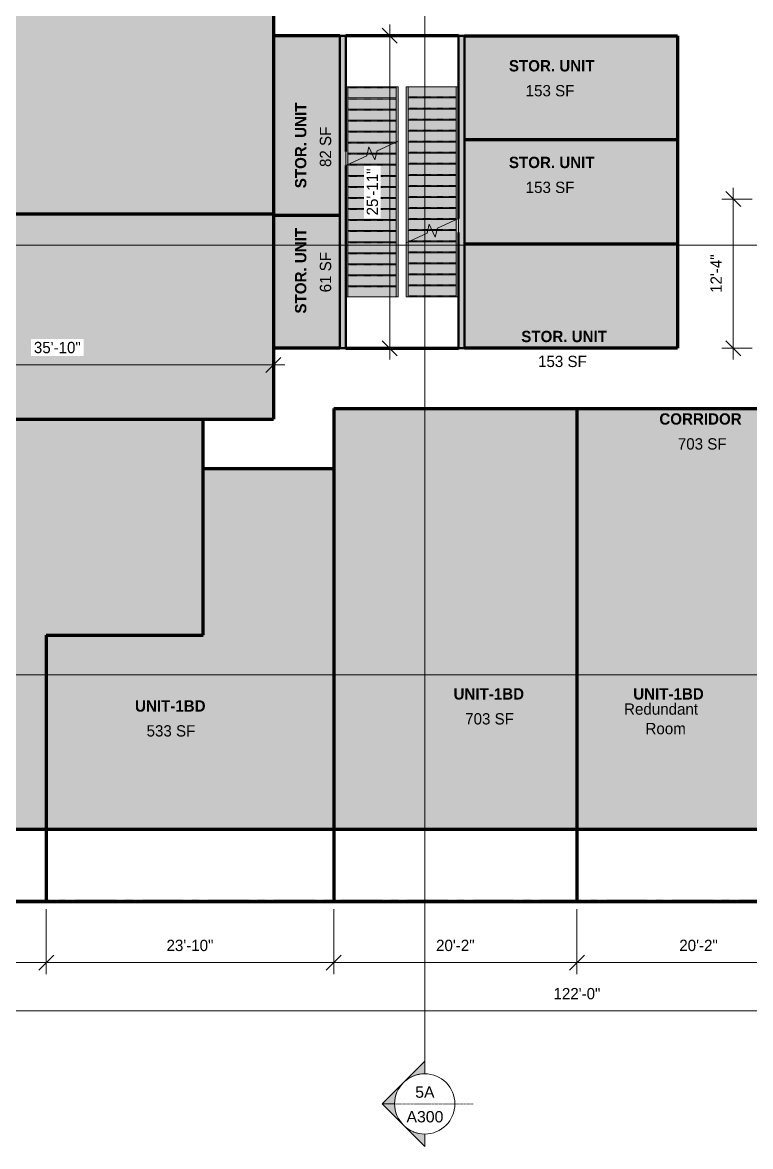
# Model space of a CAD drawing. Header units: inches. Extents: x 8547 to 10795, y 14364 to 16287.
# Drawn here: x 9077 to 9801, y 14364 to 15483 of the extents above; entities that cross this region are included whole.
import ezdxf

# ---------------------------------------------------------------- set-up
doc = ezdxf.new("R2010")
doc.units = ezdxf.units.IN
doc.header["$MEASUREMENT"] = 0
doc.linetypes.add('Double Dash 3_8_', pattern=[1, 0.375, -0.125, 0.125, -0.125, 0.125, -0.125])
doc.linetypes.add('Overhead 1_16_', pattern=[0.101562, 0.0625, -0.039062])
for name, color, linetype, lineweight in [('A-ANNO-DIMS-1', 211, 'Continuous', 20), ('A-AREA-1', 7, 'Continuous', 140), ('A-AREA-IDEN', 2, 'Continuous', 9), ('A-AREA-PATT-1', 10, 'Continuous', 9), ('A-AREA-PATT-2', 254, 'Continuous', 9), ('A-WALL', 113, 'Continuous', 13), ('A-WALL-1', 113, 'Continuous', 50), ('C-PROP-LINE-1', 91, 'Double Dash 3_8_', 140), ('G-ANNO-SYMB', 111, 'Continuous', 9), ('S-STRS', 31, 'Continuous', 9), ('S-STRS-1', 31, 'Overhead 1_16_', 9), ('S-STRS-MBND', 31, 'Overhead 1_16_', 9), ('S-STRS-MBND-1', 31, 'Continuous', 9)]:
    doc.layers.add(name, color=color, linetype=linetype, lineweight=lineweight)
doc.styles.add('Arial', font='arial.ttf', dxfattribs={"height": 11.25})
doc.styles.add('Arial_1', font='arial.ttf', dxfattribs={"width": 0.25, "height": 3.75})
doc.styles.add('Century Gothic', font='ufonts.com_century-gothic.ttf', dxfattribs={"height": 11.25})
doc.styles.add('Century Gothic_B', font='GOTHICB.TTF', dxfattribs={"height": 11.25})
doc.dimstyles.new('OD__1__Tol__', dxfattribs={"dimscale": 12, "dimtxt": 11.746893, "dimasz": 1.25, "dimexe": 0.9375, "dimexo": 0.625, "dimgap": 0.9375, "dimtad": 1, "dimdec": 0, "dimzin": 3, "dimdsep": 46, "dimlunit": 4, "dimtxsty": 'Century Gothic', "dimblk1": 'OBLIQUE', "dimblk2": 'OBLIQUE', "dimsah": 1, "dimcen": 0.09, "dimdle": 0.9375, "dimazin": 0, "dimtfac": 1, "dimtdec": 4, "dimtix": 1, "dimtmove": 0, "dimatfit": 3, "dimfxl": 1, "dimtvp": 1, "dimtfill": 1, "dimfrac": 2, "dimtolj": 1, "dimtzin": 0, "dimlwd": 20, "dimlwe": 20, "dimarcsym": 2})

# ---------------------------------------------------------------- blocks, each defined once
blk = doc.blocks.new('Family - ___-627289-FLOOR PLAN - 4TH FLOOR')
at = {"layer": 'C-PROP-LINE-1'}
blk.add_line((10480.6, 14607.9), (8776.6, 14607.9), dxfattribs=at)
blk = doc.blocks.new('Family - ___-627377-FLOOR PLAN - 4TH FLOOR')
at = {"layer": 'C-PROP-LINE-1'}
blk.add_line((10480.6, 14607.9), (8776.6, 14607.9), dxfattribs=at)
blk = doc.blocks.new('Family - ___-940451-FLOOR PLAN - 4TH FLOOR')
at = {"layer": 'C-PROP-LINE-1'}
blk.add_line((10408.6, 14607.9), (8848.6, 14607.9), dxfattribs=at)
blk = doc.blocks.new('Section - Section Head - Filled-22785-FLOOR PLAN - 4TH FLOOR')
at = {"layer": 'G-ANNO-SYMB'}
h = blk.add_hatch(color=256, dxfattribs=at)
edge = h.paths.add_edge_path(flags=0)
edge.add_line((-0.4268, 0.1768), (-0.25, 0.3536))
edge.add_line((-0.25, 0.3536), (-0.25, 0.25))
edge.add_arc((-0.25, 0), 0.25, 90, 135)
h = blk.add_hatch(color=256, dxfattribs=at)
edge = h.paths.add_edge_path(flags=0)
edge.add_arc((-0.25, 0), 0.25, 45, 90)
edge.add_line((-0.25, 0.25), (-0.25, 0.3536))
edge.add_line((-0.25, 0.3536), (-0.0732, 0.1768))
h = blk.add_hatch(color=256, dxfattribs=at)
edge = h.paths.add_edge_path(flags=0)
edge.add_arc((-0.25, 0), 0.2503, 137.9216, 180)
edge.add_line((-0.5003, 0), (-0.6036, 0))
edge.add_line((-0.6036, 0), (-0.4358, 0.1678))
h = blk.add_hatch(color=256, dxfattribs=at)
edge = h.paths.add_edge_path(flags=0)
edge.add_line((-0.0642, 0.1678), (0.1036, 0))
edge.add_line((0.1036, 0), (0.0003, 0))
edge.add_arc((-0.25, 0), 0.2503, 0, 42.0784)
for p, q in [((-0.25, 0.3536), (-0.4268, 0.1768)), ((-0.25, 0.25), (-0.25, 0.3536)), ((-0.0732, 0.1768), (-0.25, 0.3536)), ((-0.25, 0.3536), (-0.25, 0.25)), ((-0.4358, 0.1678), (-0.6036, 0)), ((0.1036, 0), (-0.0642, 0.1678)), ((-0.6036, 0), (-0.5003, 0)), ((0.0003, 0), (0.1036, 0))]:
    blk.add_line(p, q, dxfattribs=at)
for centre, radius, start, end in [((-0.2503, 0), 0.25, 360, 180), ((-0.25, 0), 0.25, 90, 135), ((-0.25, 0), 0.25, 45, 90), ((-0.25, 0), 0.2503, 137.9216, 180), ((-0.25, 0), 0.2503, 0, 42.0784), ((-0.2503, 0), 0.25, 180, 360)]:
    blk.add_arc(centre, radius, start, end, dxfattribs=at)
blk = doc.blocks.new('_Oblique')
at = {"color": 0, "linetype": 'ByBlock', "lineweight": -2}
blk.add_line((-0.5, -0.5), (0.5, 0.5), dxfattribs=at)
blk = doc.blocks.new('DIMBLOCK3-FLOOR PLAN - 4TH FLOOR')
at = {"layer": 'A-ANNO-DIMS-1', "color": 0, "lineweight": 20, "transparency": 16777216}
for p, q in [((8885.4, 14499), (10371.9, 14499)), ((8896.6, 14502.1), (8896.6, 14487.7)), ((10360.6, 14502.1), (10360.6, 14487.7))]:
    blk.add_line(p, q, dxfattribs=at)
at = {"layer": 'Defpoints', "color": 0, "transparency": 16777216}
for p in [(8896.6, 14509.6), (10360.6, 14509.6), (10360.6, 14499)]:
    blk.add_point(p, dxfattribs=at)
at = {"layer": 'A-ANNO-DIMS-1', "color": 0, "lineweight": 20, "transparency": 16777216, "xscale": 15, "yscale": 15, "zscale": 15, "rotation": 180}
blk.add_blockref('_Oblique', (8896.6, 14499), dxfattribs=at)
at = {"layer": 'A-ANNO-DIMS-1', "color": 0, "lineweight": 20, "transparency": 16777216, "xscale": 15, "yscale": 15, "zscale": 15}
blk.add_blockref('_Oblique', (10360.6, 14499), dxfattribs=at)
at = {"layer": 'A-ANNO-DIMS-1', "color": 0, "transparency": 16777216, "insert": (9628.6, 14516.1), "char_height": 11.25, "attachment_point": 5, "style": 'Century Gothic', "bg_fill": 3, "box_fill_scale": 1.25, "bg_fill_color": 256, "bg_fill_true_color": 13158600, "bg_fill_transparency": 0}
blk.add_mtext('\\A1;122\'-0"', dxfattribs=at)
blk = doc.blocks.new('DIMBLOCK6-FLOOR PLAN - 4TH FLOOR')
at = {"layer": 'A-ANNO-DIMS-1', "color": 0, "lineweight": 20, "transparency": 16777216}
for p, q in [((8896.6, 14600.4), (8896.6, 14535.7)), ((9100.6, 14600.4), (9100.6, 14535.7)), ((8885.4, 14547), (9111.9, 14547))]:
    blk.add_line(p, q, dxfattribs=at)
at = {"layer": 'Defpoints', "color": 0, "transparency": 16777216}
for p in [(8896.6, 14607.9), (9100.6, 14607.9), (9100.6, 14547)]:
    blk.add_point(p, dxfattribs=at)
at = {"layer": 'A-ANNO-DIMS-1', "color": 0, "lineweight": 20, "transparency": 16777216, "xscale": 15, "yscale": 15, "zscale": 15, "rotation": 180}
blk.add_blockref('_Oblique', (8896.6, 14547), dxfattribs=at)
at = {"layer": 'A-ANNO-DIMS-1', "color": 0, "lineweight": 20, "transparency": 16777216, "xscale": 15, "yscale": 15, "zscale": 15}
blk.add_blockref('_Oblique', (9100.6, 14547), dxfattribs=at)
at = {"layer": 'A-ANNO-DIMS-1', "color": 0, "transparency": 16777216, "insert": (8998.6, 14564.1), "char_height": 11.25, "attachment_point": 5, "style": 'Century Gothic', "bg_fill": 3, "box_fill_scale": 1.25, "bg_fill_color": 256, "bg_fill_true_color": 13158600, "bg_fill_transparency": 0}
blk.add_mtext('\\A1;17\'-0"', dxfattribs=at)
blk = doc.blocks.new('DIMBLOCK7-FLOOR PLAN - 4TH FLOOR')
at = {"layer": 'A-ANNO-DIMS-1', "color": 0, "lineweight": 20, "transparency": 16777216}
for p, q in [((9100.6, 14600.4), (9100.6, 14535.7)), ((9386.6, 14600.4), (9386.6, 14535.7)), ((9089.4, 14547), (9397.9, 14547))]:
    blk.add_line(p, q, dxfattribs=at)
at = {"layer": 'Defpoints', "color": 0, "transparency": 16777216}
for p in [(9100.6, 14607.9), (9386.6, 14607.9), (9386.6, 14547)]:
    blk.add_point(p, dxfattribs=at)
at = {"layer": 'A-ANNO-DIMS-1', "color": 0, "lineweight": 20, "transparency": 16777216, "xscale": 15, "yscale": 15, "zscale": 15, "rotation": 180}
blk.add_blockref('_Oblique', (9100.6, 14547), dxfattribs=at)
at = {"layer": 'A-ANNO-DIMS-1', "color": 0, "lineweight": 20, "transparency": 16777216, "xscale": 15, "yscale": 15, "zscale": 15}
blk.add_blockref('_Oblique', (9386.6, 14547), dxfattribs=at)
at = {"layer": 'A-ANNO-DIMS-1', "color": 0, "transparency": 16777216, "insert": (9243.6, 14564.1), "char_height": 11.25, "attachment_point": 5, "style": 'Century Gothic', "bg_fill": 3, "box_fill_scale": 1.25, "bg_fill_color": 256, "bg_fill_true_color": 13158600, "bg_fill_transparency": 0}
blk.add_mtext('\\A1;23\'-10"', dxfattribs=at)
blk = doc.blocks.new('DIMBLOCK8-FLOOR PLAN - 4TH FLOOR')
at = {"layer": 'A-ANNO-DIMS-1', "color": 0, "lineweight": 20, "transparency": 16777216}
for p, q in [((9386.6, 14600.4), (9386.6, 14535.7)), ((9628.6, 14600.4), (9628.6, 14535.7)), ((9375.4, 14547), (9639.9, 14547))]:
    blk.add_line(p, q, dxfattribs=at)
at = {"layer": 'Defpoints', "color": 0, "transparency": 16777216}
for p in [(9386.6, 14607.9), (9628.6, 14607.9), (9628.6, 14547)]:
    blk.add_point(p, dxfattribs=at)
at = {"layer": 'A-ANNO-DIMS-1', "color": 0, "lineweight": 20, "transparency": 16777216, "xscale": 15, "yscale": 15, "zscale": 15, "rotation": 180}
blk.add_blockref('_Oblique', (9386.6, 14547), dxfattribs=at)
at = {"layer": 'A-ANNO-DIMS-1', "color": 0, "lineweight": 20, "transparency": 16777216, "xscale": 15, "yscale": 15, "zscale": 15}
blk.add_blockref('_Oblique', (9628.6, 14547), dxfattribs=at)
at = {"layer": 'A-ANNO-DIMS-1', "color": 0, "transparency": 16777216, "insert": (9507.6, 14564.1), "char_height": 11.25, "attachment_point": 5, "style": 'Century Gothic', "bg_fill": 3, "box_fill_scale": 1.25, "bg_fill_color": 256, "bg_fill_true_color": 13158600, "bg_fill_transparency": 0}
blk.add_mtext('\\A1;20\'-2"', dxfattribs=at)
blk = doc.blocks.new('DIMBLOCK9-FLOOR PLAN - 4TH FLOOR')
at = {"layer": 'A-ANNO-DIMS-1', "color": 0, "lineweight": 20, "transparency": 16777216}
for p, q in [((9628.6, 14600.4), (9628.6, 14535.7)), ((9870.6, 14600.4), (9870.6, 14535.7)), ((9617.4, 14547), (9881.9, 14547))]:
    blk.add_line(p, q, dxfattribs=at)
at = {"layer": 'Defpoints', "color": 0, "transparency": 16777216}
for p in [(9628.6, 14607.9), (9870.6, 14607.9), (9870.6, 14547)]:
    blk.add_point(p, dxfattribs=at)
at = {"layer": 'A-ANNO-DIMS-1', "color": 0, "lineweight": 20, "transparency": 16777216, "xscale": 15, "yscale": 15, "zscale": 15, "rotation": 180}
blk.add_blockref('_Oblique', (9628.6, 14547), dxfattribs=at)
at = {"layer": 'A-ANNO-DIMS-1', "color": 0, "lineweight": 20, "transparency": 16777216, "xscale": 15, "yscale": 15, "zscale": 15}
blk.add_blockref('_Oblique', (9870.6, 14547), dxfattribs=at)
at = {"layer": 'A-ANNO-DIMS-1', "color": 0, "transparency": 16777216, "insert": (9749.6, 14564.1), "char_height": 11.25, "attachment_point": 5, "style": 'Century Gothic', "bg_fill": 3, "box_fill_scale": 1.25, "bg_fill_color": 256, "bg_fill_true_color": 13158600, "bg_fill_transparency": 0}
blk.add_mtext('\\A1;20\'-2"', dxfattribs=at)
blk = doc.blocks.new('DIMBLOCK23-FLOOR PLAN - 4TH FLOOR')
at = {"layer": 'A-ANNO-DIMS-1', "color": 0, "lineweight": 20, "transparency": 16777216}
for p, q in [((8885.4, 15141.9), (9337.9, 15141.9)), ((8896.6, 15145), (8896.6, 15130.6)), ((9326.6, 15145), (9326.6, 15130.6))]:
    blk.add_line(p, q, dxfattribs=at)
at = {"layer": 'Defpoints', "color": 0, "transparency": 16777216}
for p in [(8896.6, 15152.5), (9326.6, 15152.5), (9326.6, 15141.9)]:
    blk.add_point(p, dxfattribs=at)
at = {"layer": 'A-ANNO-DIMS-1', "color": 0, "lineweight": 20, "transparency": 16777216, "xscale": 15, "yscale": 15, "zscale": 15, "rotation": 180}
blk.add_blockref('_Oblique', (8896.6, 15141.9), dxfattribs=at)
at = {"layer": 'A-ANNO-DIMS-1', "color": 0, "lineweight": 20, "transparency": 16777216, "xscale": 15, "yscale": 15, "zscale": 15}
blk.add_blockref('_Oblique', (9326.6, 15141.9), dxfattribs=at)
at = {"layer": 'A-ANNO-DIMS-1', "color": 0, "transparency": 16777216, "insert": (9111.6, 15159.1), "char_height": 11.25, "attachment_point": 5, "style": 'Century Gothic', "bg_fill": 3, "box_fill_scale": 1.25, "bg_fill_color": 256, "bg_fill_true_color": 13158600, "bg_fill_transparency": 0}
blk.add_mtext('\\A1;35\'-10"', dxfattribs=at)
blk = doc.blocks.new('DIMBLOCK24-FLOOR PLAN - 4TH FLOOR')
at = {"layer": 'A-ANNO-DIMS-1', "color": 0, "lineweight": 20, "transparency": 16777216}
for p, q in [((9784.1, 15147.2), (9784.1, 15318.1)), ((9802.9, 15306.9), (9772.9, 15306.9)), ((9802.9, 15158.5), (9772.9, 15158.5))]:
    blk.add_line(p, q, dxfattribs=at)
at = {"layer": 'Defpoints', "color": 0, "transparency": 16777216}
for p in [(9784.1, 15306.9), (9810.4, 15306.9), (9810.4, 15158.5)]:
    blk.add_point(p, dxfattribs=at)
at = {"layer": 'A-ANNO-DIMS-1', "color": 0, "lineweight": 20, "transparency": 16777216, "xscale": 15, "yscale": 15, "zscale": 15}
for p, rotation in [((9784.1, 15306.9), 90), ((9784.1, 15158.5), 270)]:
    blk.add_blockref('_Oblique', p, dxfattribs=dict(at, rotation=rotation))
at = {"layer": 'A-ANNO-DIMS-1', "color": 0, "transparency": 16777216, "insert": (9767.1, 15232.7), "char_height": 11.25, "attachment_point": 5, "rotation": 90, "style": 'Century Gothic', "bg_fill": 3, "box_fill_scale": 1.25, "bg_fill_color": 256, "bg_fill_true_color": 13158600, "bg_fill_transparency": 0}
blk.add_mtext('\\A1;12\'-4"', dxfattribs=at)
blk = doc.blocks.new('DIMBLOCK32-FLOOR PLAN - 4TH FLOOR')
at = {"layer": 'A-ANNO-DIMS-1', "color": 0, "lineweight": 20, "transparency": 16777216}
for p, q in [((9442.3, 15147.2), (9442.3, 15480.7)), ((9439.2, 15469.5), (9453.5, 15469.5)), ((9439.2, 15158.5), (9453.5, 15158.5))]:
    blk.add_line(p, q, dxfattribs=at)
at = {"layer": 'Defpoints', "color": 0, "transparency": 16777216}
for p in [(9431.7, 15469.5), (9442.3, 15469.5), (9431.7, 15158.5)]:
    blk.add_point(p, dxfattribs=at)
at = {"layer": 'A-ANNO-DIMS-1', "color": 0, "lineweight": 20, "transparency": 16777216, "xscale": 15, "yscale": 15, "zscale": 15}
for p, rotation in [((9442.3, 15469.5), 90), ((9442.3, 15158.5), 270)]:
    blk.add_blockref('_Oblique', p, dxfattribs=dict(at, rotation=rotation))
at = {"layer": 'A-ANNO-DIMS-1', "color": 0, "transparency": 16777216, "insert": (9425.1, 15314), "char_height": 11.25, "attachment_point": 5, "rotation": 90, "style": 'Century Gothic', "bg_fill": 3, "box_fill_scale": 1.25, "bg_fill_color": 256, "bg_fill_true_color": 13158600, "bg_fill_transparency": 0}
blk.add_mtext('\\A1;25\'-11"', dxfattribs=at)

msp = doc.modelspace()

# ---------------------------------------------------------------- hatches: boundary and pattern name
at = {"layer": 'A-AREA-PATT-1'}
for points in [[(8896.6, 15291.9), (9326.6, 15291.9), (9326.6, 15495.9), (8896.6, 15495.9), (8896.6, 15326.8)], [(9326.6, 15290.9), (9395.6, 15290.9), (9395.6, 15469.5), (9326.6, 15469.5), (9326.6, 15291.9)], [(9513.6, 15365.8), (9728.6, 15365.8), (9728.6, 15469.5), (9513.6, 15469.5)], [(9630.9, 15262.1), (9728.6, 15262.1), (9728.6, 15365.8), (9513.6, 15365.8), (9513.6, 15262.1), (9516.6, 15262.1)], [(9302.7, 15087.9), (9326.6, 15087.9), (9326.6, 15291.9), (8896.6, 15291.9), (8896.6, 15087.9), (9256.6, 15087.9)], [(9326.6, 15158.5), (9395.6, 15158.5), (9395.6, 15290.9), (9326.6, 15290.9)], [(9728.6, 15158.5), (9728.6, 15262.1), (9513.6, 15262.1), (9513.6, 15158.5), (9630.9, 15158.5)], [(9628.6, 14679.9), (9628.6, 15098.5), (9386.6, 15098.5), (9386.6, 14679.9)], [(9834.6, 14679.9), (9870.6, 14679.9), (9870.6, 15098.5), (9628.6, 15098.5), (9628.6, 14679.9), (9810.4, 14679.9)], [(9386.6, 14679.9), (9386.6, 15038.9), (9256.6, 15038.9), (9256.6, 14872.9), (9100.6, 14872.9), (9100.6, 14679.9)]]:
    msp.add_hatch(color=256, dxfattribs=at).paths.add_polyline_path(points, flags=0)
at = {"layer": 'A-AREA-PATT-2'}
msp.add_hatch(color=256, dxfattribs=at).paths.add_polyline_path([(9100.6, 14679.9), (9100.6, 14872.9), (9256.6, 14872.9), (9256.6, 15087.9), (8896.6, 15087.9), (8896.6, 14679.9), (9095.9, 14679.9)], flags=0)
at = {"layer": 'A-WALL'}
for points in [[(9398.6, 15158.5), (9398.6, 15469.5), (9395.6, 15469.5), (9395.6, 15158.5)], [(9513.6, 15158.5), (9513.6, 15469.5), (9510.6, 15469.5), (9510.6, 15158.5)]]:
    msp.add_hatch(color=256, dxfattribs=at).paths.add_polyline_path(points, flags=0)
at = {"layer": 'S-STRS'}
for points in [[(9398.6, 15340.3), (9400.6, 15341.3), (9400.6, 15418.5), (9398.6, 15418.5), (9398.6, 15341.5)], [(9400.6, 15407.5), (9448.6, 15407.5), (9448.6, 15418.5), (9400.6, 15418.5)], [(9448.6, 15363.6), (9450.6, 15364.6), (9450.6, 15418.5), (9448.6, 15418.5), (9448.6, 15374.5)], [(9458.6, 15263.3), (9460.6, 15264.3), (9460.6, 15418.5), (9458.6, 15418.5), (9458.6, 15264.3)], [(9460.6, 15407.5), (9508.6, 15407.5), (9508.6, 15418.5), (9460.6, 15418.5)], [(9508.6, 15286.6), (9510.6, 15287.6), (9510.6, 15418.5), (9508.6, 15418.5), (9508.6, 15287.6)], [(9448.6, 15396.5), (9448.6, 15407.5), (9400.6, 15407.5), (9400.6, 15396.5), (9448.2, 15396.5)], [(9460.6, 15396.5), (9508.6, 15396.5), (9508.6, 15407.5), (9460.6, 15407.5)], [(9448.2, 15385.5), (9448.6, 15385.5), (9448.6, 15396.5), (9400.6, 15396.5), (9400.6, 15385.5)], [(9460.6, 15385.5), (9508.6, 15385.5), (9508.6, 15396.5), (9460.6, 15396.5)], [(9448.2, 15374.5), (9448.6, 15374.5), (9448.6, 15385.5), (9400.6, 15385.5), (9400.6, 15374.5)], [(9460.6, 15374.5), (9508.6, 15374.5), (9508.6, 15385.5), (9460.6, 15385.5)], [(9400.6, 15363.5), (9448.2, 15363.5), (9448.6, 15363.6), (9448.6, 15374.5), (9400.6, 15374.5)], [(9497.1, 15363.5), (9508.6, 15363.5), (9508.6, 15374.5), (9460.6, 15374.5), (9460.6, 15363.5)], [(9400.6, 15352.5), (9420.1, 15352.5), (9421.6, 15358.8), (9424.6, 15352.5), (9429.1, 15352.5), (9429.7, 15354.8), (9448.2, 15363.5), (9400.6, 15363.5), (9400.6, 15358.8)], [(9448.6, 15363.5), (9448.6, 15363.6), (9448.2, 15363.5)], [(9450.6, 15209.5), (9450.6, 15364.6), (9448.6, 15363.6), (9448.6, 15209.5)], [(9497.1, 15352.5), (9508.6, 15352.5), (9508.6, 15363.5), (9460.6, 15363.5), (9460.6, 15352.5)], [(9448.6, 15341.5), (9448.6, 15352.5), (9429.1, 15352.5), (9427.6, 15346.1), (9424.6, 15352.5), (9420.1, 15352.5), (9419.5, 15350.1), (9401, 15341.5), (9448.2, 15341.5)], [(9497.1, 15341.5), (9508.6, 15341.5), (9508.6, 15352.5), (9460.6, 15352.5), (9460.6, 15341.5)], [(9400.6, 15209.5), (9400.6, 15341.3), (9398.6, 15340.3), (9398.6, 15209.5)], [(9420.1, 15330.5), (9448.6, 15330.5), (9448.6, 15341.5), (9401, 15341.5), (9400.6, 15341.3), (9400.6, 15330.5), (9419.5, 15330.5)], [(9400.6, 15341.3), (9401, 15341.5), (9400.6, 15341.5)], [(9497.1, 15330.5), (9508.6, 15330.5), (9508.6, 15341.5), (9460.6, 15341.5), (9460.6, 15330.5)], [(9448.6, 15319.5), (9448.6, 15330.5), (9400.6, 15330.5), (9400.6, 15319.5)], [(9508.6, 15319.5), (9508.6, 15330.5), (9460.6, 15330.5), (9460.6, 15319.5), (9497.1, 15319.5)], [(9448.6, 15308.5), (9448.6, 15319.5), (9400.6, 15319.5), (9400.6, 15308.5)], [(9489.1, 15308.5), (9508.6, 15308.5), (9508.6, 15319.5), (9460.6, 15319.5), (9460.6, 15308.5), (9487.6, 15308.5)], [(9448.6, 15297.5), (9448.6, 15308.5), (9400.6, 15308.5), (9400.6, 15297.5)], [(9497.1, 15297.5), (9508.6, 15297.5), (9508.6, 15308.5), (9460.6, 15308.5), (9460.6, 15297.5), (9489.7, 15297.5)], [(9448.6, 15286.5), (9448.6, 15297.5), (9400.6, 15297.5), (9400.6, 15286.5)], [(9508.2, 15286.5), (9508.6, 15286.6), (9508.6, 15297.5), (9460.6, 15297.5), (9460.6, 15286.5), (9497.1, 15286.5)], [(9448.6, 15275.5), (9448.6, 15286.5), (9400.6, 15286.5), (9400.6, 15275.5)], [(9484.6, 15275.5), (9489.1, 15275.5), (9489.7, 15277.8), (9508.2, 15286.5), (9460.6, 15286.5), (9460.6, 15275.5), (9480.1, 15275.5), (9481.6, 15281.8)], [(9508.6, 15286.5), (9508.6, 15286.6), (9508.2, 15286.5)], [(9510.6, 15209.5), (9510.6, 15287.6), (9508.6, 15286.6), (9508.6, 15209.5)], [(9448.6, 15264.5), (9448.6, 15275.5), (9400.6, 15275.5), (9400.6, 15264.5)], [(9497.1, 15264.5), (9508.6, 15264.5), (9508.6, 15275.5), (9489.1, 15275.5), (9487.6, 15269.1), (9484.6, 15275.5), (9480.1, 15275.5), (9479.5, 15273.1), (9461, 15264.5), (9487.6, 15264.5)], [(9448.6, 15253.5), (9448.6, 15264.5), (9400.6, 15264.5), (9400.6, 15253.5)], [(9460.6, 15209.5), (9460.6, 15264.3), (9458.6, 15263.3), (9458.6, 15209.5)], [(9460.6, 15264.3), (9461, 15264.5), (9460.6, 15264.5), (9460.6, 15264.4)], [(9508.6, 15253.5), (9508.6, 15264.5), (9461, 15264.5), (9460.6, 15264.3), (9460.6, 15253.5), (9497.1, 15253.5)], [(9448.6, 15242.5), (9448.6, 15253.5), (9400.6, 15253.5), (9400.6, 15242.5)], [(9460.6, 15242.5), (9508.6, 15242.5), (9508.6, 15253.5), (9460.6, 15253.5)], [(9448.6, 15231.5), (9448.6, 15242.5), (9400.6, 15242.5), (9400.6, 15231.5)], [(9508.6, 15231.5), (9508.6, 15242.5), (9460.6, 15242.5), (9460.6, 15231.5), (9497.1, 15231.5)], [(9448.6, 15220.5), (9448.6, 15231.5), (9400.6, 15231.5), (9400.6, 15220.5)], [(9497.1, 15220.5), (9508.6, 15220.5), (9508.6, 15231.5), (9460.6, 15231.5), (9460.6, 15220.5), (9461, 15220.5)], [(9448.6, 15209.5), (9448.6, 15220.5), (9400.6, 15220.5), (9400.6, 15209.5)], [(9497.1, 15209.5), (9508.6, 15209.5), (9508.6, 15220.5), (9460.6, 15220.5), (9460.6, 15209.5), (9461, 15209.5)]]:
    msp.add_hatch(color=256, dxfattribs=at).paths.add_polyline_path(points, flags=0)
h = msp.add_hatch(color=256, dxfattribs=at)
h.paths.add_polyline_path([(9429.7, 15352.5), (9448.6, 15352.5), (9448.6, 15363.5), (9448.2, 15363.5), (9429.7, 15354.8), (9429.1, 15352.5)], flags=0)
h.paths.add_polyline_path([(9421.6, 15352.5), (9424.6, 15352.5), (9421.6, 15358.8), (9420.1, 15352.5)], flags=0)
h = msp.add_hatch(color=256, dxfattribs=at)
h.paths.add_polyline_path([(9400.6, 15341.5), (9401, 15341.5), (9419.5, 15350.1), (9420.1, 15352.5), (9400.6, 15352.5), (9400.6, 15350.1)], flags=0)
h.paths.add_polyline_path([(9427.6, 15346.1), (9429.1, 15352.5), (9424.6, 15352.5)], flags=0)
h = msp.add_hatch(color=256, dxfattribs=at)
h.paths.add_polyline_path([(9508.6, 15275.5), (9508.6, 15286.5), (9508.2, 15286.5), (9489.7, 15277.8), (9489.1, 15275.5), (9497.1, 15275.5)], flags=0)
h.paths.add_polyline_path([(9484.6, 15275.5), (9481.6, 15281.8), (9480.1, 15275.5)], flags=0)
h = msp.add_hatch(color=256, dxfattribs=at)
h.paths.add_polyline_path([(9461, 15264.5), (9479.5, 15273.1), (9480.1, 15275.5), (9460.6, 15275.5), (9460.6, 15264.5)], flags=0)
h.paths.add_polyline_path([(9487.6, 15269.1), (9489.1, 15275.5), (9484.6, 15275.5), (9485.7, 15273.1)], flags=0)

# ---------------------------------------------------------------- linework, layer by layer
at = {"layer": 'A-AREA-1'}
for p, q in [((9326.6, 15495.9), (9326.6, 15087.9)), ((9392.6, 15469.5), (9326.6, 15469.5)), ((9510.6, 15469.5), (9398.6, 15469.5)), ((9516.6, 15469.5), (9728.6, 15469.5)), ((9728.6, 15469.5), (9728.6, 15158.5)), ((9728.6, 15365.8), (9516.6, 15365.8)), ((9326.6, 15291.9), (8896.6, 15291.9)), ((9326.6, 15290.9), (9392.6, 15290.9)), ((9728.6, 15262.1), (9516.6, 15262.1)), ((9392.6, 15158.5), (9326.6, 15158.5)), ((9398.6, 15158.5), (9510.6, 15158.5)), ((9728.6, 15158.5), (9516.6, 15158.5)), ((9386.6, 15098.5), (9386.6, 14607.9)), ((9386.6, 15098.5), (9870.6, 15098.5)), ((9628.6, 15098.5), (9628.6, 14607.9)), ((8896.6, 15087.9), (9326.6, 15087.9)), ((9256.6, 14872.9), (9256.6, 15087.9)), ((9256.6, 15038.9), (9386.6, 15038.9)), ((9100.6, 14872.9), (9100.6, 14607.9)), ((9100.6, 14872.9), (9256.6, 14872.9)), ((8896.6, 14679.9), (10360.6, 14679.9)), ((8896.6, 14607.9), (10360.6, 14607.9))]:
    msp.add_line(p, q, dxfattribs=at)
at = {"layer": 'A-WALL-1'}
for p, q in [((9392.6, 15469.5), (9392.6, 15158.5)), ((9398.6, 15469.5), (9392.6, 15469.5)), ((9398.6, 15354.4), (9398.6, 15469.5)), ((9516.6, 15469.5), (9510.6, 15469.5)), ((9510.6, 15469.5), (9510.6, 15287.6)), ((9516.6, 15158.5), (9516.6, 15469.5)), ((9398.6, 15158.5), (9398.6, 15340.3)), ((9510.6, 15273.5), (9510.6, 15158.5)), ((9392.6, 15158.5), (9398.6, 15158.5)), ((9510.6, 15158.5), (9516.6, 15158.5))]:
    msp.add_line(p, q, dxfattribs=at)
at = {"layer": 'G-ANNO-SYMB'}
for p, q in [((9477.2, 14436.5), (9477.2, 16214.5)), ((8634.7, 15261), (10722.2, 15261)), ((8630.5, 14833.5), (10718.1, 14833.5))]:
    msp.add_line(p, q, dxfattribs=at)
at = {"layer": 'S-STRS'}
for p, q in [((9400.6, 15418.5), (9398.6, 15418.5)), ((9400.6, 15418.5), (9400.6, 15407.5)), ((9448.6, 15418.5), (9400.6, 15418.5)), ((9450.6, 15418.5), (9448.6, 15418.5)), ((9448.6, 15418.5), (9448.6, 15407.5)), ((9450.6, 15418.5), (9450.6, 15364.6)), ((9460.6, 15418.5), (9458.6, 15418.5)), ((9458.6, 15263.3), (9458.6, 15418.5)), ((9460.6, 15407.5), (9460.6, 15418.5)), ((9460.6, 15418.5), (9508.6, 15418.5)), ((9510.6, 15418.5), (9508.6, 15418.5)), ((9508.6, 15407.5), (9508.6, 15418.5)), ((9400.6, 15407.5), (9400.6, 15396.5)), ((9448.6, 15407.5), (9400.6, 15407.5)), ((9448.6, 15407.5), (9448.6, 15396.5)), ((9460.6, 15396.5), (9460.6, 15407.5)), ((9460.6, 15407.5), (9508.6, 15407.5)), ((9508.6, 15396.5), (9508.6, 15407.5)), ((9400.6, 15396.5), (9400.6, 15385.5)), ((9448.6, 15396.5), (9400.6, 15396.5)), ((9448.6, 15396.5), (9448.6, 15385.5)), ((9460.6, 15385.5), (9460.6, 15396.5)), ((9460.6, 15396.5), (9508.6, 15396.5)), ((9508.6, 15385.5), (9508.6, 15396.5)), ((9400.6, 15385.5), (9400.6, 15374.5)), ((9448.6, 15385.5), (9400.6, 15385.5)), ((9448.6, 15385.5), (9448.6, 15374.5)), ((9460.6, 15374.5), (9460.6, 15385.5)), ((9460.6, 15385.5), (9508.6, 15385.5)), ((9508.6, 15374.5), (9508.6, 15385.5)), ((9400.6, 15374.5), (9400.6, 15363.5)), ((9448.6, 15374.5), (9400.6, 15374.5)), ((9448.6, 15374.5), (9448.6, 15363.6)), ((9460.6, 15363.5), (9460.6, 15374.5)), ((9460.6, 15374.5), (9508.6, 15374.5)), ((9508.6, 15363.5), (9508.6, 15374.5)), ((9400.6, 15363.5), (9400.6, 15352.5)), ((9448.2, 15363.5), (9400.6, 15363.5)), ((9448.6, 15363.5), (9448.2, 15363.5)), ((9448.6, 15363.6), (9448.6, 15363.5)), ((9448.6, 15363.5), (9448.6, 15352.5)), ((9450.6, 15364.6), (9450.6, 15209.5)), ((9460.6, 15352.5), (9460.6, 15363.5)), ((9460.6, 15363.5), (9508.6, 15363.5)), ((9508.6, 15352.5), (9508.6, 15363.5)), ((9398.6, 15354.4), (9398.6, 15340.3)), ((9400.6, 15352.5), (9400.6, 15341.5)), ((9420.1, 15352.5), (9400.6, 15352.5)), ((9424.6, 15352.5), (9420.1, 15352.5)), ((9429.1, 15352.5), (9424.6, 15352.5)), ((9448.6, 15352.5), (9429.1, 15352.5)), ((9448.6, 15352.5), (9448.6, 15341.5)), ((9460.6, 15341.5), (9460.6, 15352.5)), ((9460.6, 15352.5), (9508.6, 15352.5)), ((9508.6, 15341.5), (9508.6, 15352.5)), ((9400.6, 15341.5), (9400.6, 15341.3)), ((9401, 15341.5), (9400.6, 15341.5)), ((9400.6, 15341.3), (9400.6, 15330.5)), ((9448.6, 15341.5), (9401, 15341.5)), ((9448.6, 15341.5), (9448.6, 15330.5)), ((9460.6, 15330.5), (9460.6, 15341.5)), ((9460.6, 15341.5), (9508.6, 15341.5)), ((9508.6, 15330.5), (9508.6, 15341.5)), ((9400.6, 15330.5), (9400.6, 15319.5)), ((9448.6, 15330.5), (9400.6, 15330.5)), ((9448.6, 15330.5), (9448.6, 15319.5)), ((9460.6, 15319.5), (9460.6, 15330.5)), ((9460.6, 15330.5), (9508.6, 15330.5)), ((9508.6, 15319.5), (9508.6, 15330.5)), ((9400.6, 15319.5), (9400.6, 15308.5)), ((9448.6, 15319.5), (9400.6, 15319.5)), ((9448.6, 15319.5), (9448.6, 15308.5)), ((9460.6, 15308.5), (9460.6, 15319.5)), ((9460.6, 15319.5), (9508.6, 15319.5)), ((9508.6, 15308.5), (9508.6, 15319.5)), ((9400.6, 15308.5), (9400.6, 15297.5)), ((9448.6, 15308.5), (9400.6, 15308.5)), ((9448.6, 15308.5), (9448.6, 15297.5)), ((9460.6, 15297.5), (9460.6, 15308.5)), ((9460.6, 15308.5), (9508.6, 15308.5)), ((9508.6, 15297.5), (9508.6, 15308.5)), ((9400.6, 15297.5), (9400.6, 15286.5)), ((9448.6, 15297.5), (9400.6, 15297.5)), ((9448.6, 15297.5), (9448.6, 15286.5)), ((9460.6, 15286.5), (9460.6, 15297.5)), ((9460.6, 15297.5), (9508.6, 15297.5)), ((9508.6, 15286.6), (9508.6, 15297.5)), ((9400.6, 15286.5), (9400.6, 15275.5)), ((9448.6, 15286.5), (9400.6, 15286.5)), ((9448.6, 15286.5), (9448.6, 15275.5)), ((9460.6, 15275.5), (9460.6, 15286.5)), ((9460.6, 15286.5), (9508.2, 15286.5)), ((9508.2, 15286.5), (9508.6, 15286.5)), ((9508.6, 15286.5), (9508.6, 15286.6)), ((9508.6, 15275.5), (9508.6, 15286.5)), ((9510.6, 15273.5), (9510.6, 15287.6)), ((9400.6, 15275.5), (9400.6, 15264.5)), ((9448.6, 15275.5), (9400.6, 15275.5)), ((9448.6, 15275.5), (9448.6, 15264.5)), ((9460.6, 15264.5), (9460.6, 15275.5)), ((9460.6, 15275.5), (9480.1, 15275.5)), ((9480.1, 15275.5), (9484.6, 15275.5)), ((9484.6, 15275.5), (9489.1, 15275.5)), ((9489.1, 15275.5), (9508.6, 15275.5)), ((9508.6, 15264.5), (9508.6, 15275.5)), ((9400.6, 15264.5), (9400.6, 15253.5)), ((9448.6, 15264.5), (9400.6, 15264.5)), ((9448.6, 15264.5), (9448.6, 15253.5)), ((9458.6, 15209.5), (9458.6, 15263.3)), ((9460.6, 15264.3), (9460.6, 15264.5)), ((9460.6, 15264.5), (9461, 15264.5)), ((9460.6, 15253.5), (9460.6, 15264.3)), ((9461, 15264.5), (9508.6, 15264.5)), ((9508.6, 15253.5), (9508.6, 15264.5)), ((9400.6, 15253.5), (9400.6, 15242.5)), ((9448.6, 15253.5), (9400.6, 15253.5)), ((9448.6, 15253.5), (9448.6, 15242.5)), ((9460.6, 15242.5), (9460.6, 15253.5)), ((9460.6, 15253.5), (9508.6, 15253.5)), ((9508.6, 15242.5), (9508.6, 15253.5)), ((9400.6, 15242.5), (9400.6, 15231.5)), ((9448.6, 15242.5), (9400.6, 15242.5)), ((9448.6, 15242.5), (9448.6, 15231.5)), ((9460.6, 15231.5), (9460.6, 15242.5)), ((9460.6, 15242.5), (9508.6, 15242.5)), ((9508.6, 15231.5), (9508.6, 15242.5)), ((9400.6, 15231.5), (9400.6, 15220.5)), ((9448.6, 15231.5), (9400.6, 15231.5)), ((9448.6, 15231.5), (9448.6, 15220.5)), ((9460.6, 15220.5), (9460.6, 15231.5)), ((9460.6, 15231.5), (9508.6, 15231.5)), ((9508.6, 15220.5), (9508.6, 15231.5)), ((9400.6, 15220.5), (9400.6, 15209.5)), ((9448.6, 15220.5), (9400.6, 15220.5)), ((9448.6, 15220.5), (9448.6, 15209.5)), ((9460.6, 15209.5), (9460.6, 15220.5)), ((9460.6, 15220.5), (9508.6, 15220.5)), ((9508.6, 15209.5), (9508.6, 15220.5)), ((9398.6, 15209.5), (9400.6, 15209.5)), ((9448.6, 15209.5), (9400.6, 15209.5)), ((9448.6, 15209.5), (9450.6, 15209.5)), ((9458.6, 15209.5), (9460.6, 15209.5)), ((9460.6, 15209.5), (9508.6, 15209.5)), ((9508.6, 15209.5), (9510.6, 15209.5))]:
    msp.add_line(p, q, dxfattribs=at)
at = {"layer": 'S-STRS-1'}
for p, q in [((9448.6, 15417.5), (9400.6, 15417.5)), ((9448.6, 15406.5), (9400.6, 15406.5)), ((9460.6, 15408.5), (9508.6, 15408.5)), ((9448.6, 15395.5), (9400.6, 15395.5)), ((9460.6, 15397.5), (9508.6, 15397.5)), ((9448.6, 15384.5), (9400.6, 15384.5)), ((9460.6, 15386.5), (9508.6, 15386.5)), ((9448.6, 15373.5), (9400.6, 15373.5)), ((9460.6, 15375.5), (9508.6, 15375.5)), ((9446.1, 15362.5), (9400.6, 15362.5)), ((9448.6, 15362.5), (9446.1, 15362.5)), ((9460.6, 15364.5), (9508.6, 15364.5)), ((9419.9, 15351.5), (9400.6, 15351.5)), ((9425.1, 15351.5), (9419.9, 15351.5)), ((9428.9, 15351.5), (9425.1, 15351.5)), ((9448.6, 15351.5), (9428.9, 15351.5)), ((9460.6, 15353.5), (9508.6, 15353.5)), ((9448.6, 15340.5), (9400.6, 15340.5)), ((9460.6, 15342.5), (9508.6, 15342.5)), ((9448.6, 15329.5), (9400.6, 15329.5)), ((9460.6, 15331.5), (9508.6, 15331.5)), ((9448.6, 15318.5), (9400.6, 15318.5)), ((9460.6, 15320.5), (9508.6, 15320.5)), ((9448.6, 15307.5), (9400.6, 15307.5)), ((9460.6, 15309.5), (9508.6, 15309.5)), ((9448.6, 15296.5), (9400.6, 15296.5)), ((9460.6, 15298.5), (9508.6, 15298.5)), ((9448.6, 15285.5), (9400.6, 15285.5)), ((9460.6, 15287.5), (9508.6, 15287.5)), ((9448.6, 15274.5), (9400.6, 15274.5)), ((9460.6, 15276.5), (9480.3, 15276.5)), ((9480.3, 15276.5), (9484.1, 15276.5)), ((9484.1, 15276.5), (9489.4, 15276.5)), ((9489.4, 15276.5), (9508.6, 15276.5)), ((9448.6, 15263.5), (9400.6, 15263.5)), ((9460.6, 15265.5), (9463.2, 15265.5)), ((9463.2, 15265.5), (9508.6, 15265.5)), ((9448.6, 15252.5), (9400.6, 15252.5)), ((9460.6, 15254.5), (9508.6, 15254.5)), ((9448.6, 15241.5), (9400.6, 15241.5)), ((9460.6, 15243.5), (9508.6, 15243.5)), ((9448.6, 15230.5), (9400.6, 15230.5)), ((9460.6, 15232.5), (9508.6, 15232.5)), ((9448.6, 15219.5), (9400.6, 15219.5)), ((9460.6, 15221.5), (9508.6, 15221.5)), ((9460.6, 15210.5), (9508.6, 15210.5))]:
    msp.add_line(p, q, dxfattribs=at)
at = {"layer": 'S-STRS-MBND'}
for p, q in [((9460.6, 15418.5), (9458.6, 15418.5)), ((9458.6, 15263.3), (9458.6, 15418.5)), ((9460.6, 15264.3), (9460.6, 15418.5)), ((9460.6, 15418.5), (9508.6, 15418.5)), ((9510.6, 15418.5), (9508.6, 15418.5)), ((9508.6, 15286.6), (9508.6, 15418.5)), ((9510.6, 15287.6), (9510.6, 15418.5)), ((9460.6, 15408.5), (9508.6, 15408.5)), ((9460.6, 15407.5), (9508.6, 15407.5)), ((9460.6, 15397.5), (9508.6, 15397.5)), ((9460.6, 15396.5), (9508.6, 15396.5)), ((9460.6, 15386.5), (9508.6, 15386.5)), ((9460.6, 15385.5), (9508.6, 15385.5)), ((9460.6, 15375.5), (9508.6, 15375.5)), ((9460.6, 15374.5), (9508.6, 15374.5)), ((9448.6, 15362.5), (9446.1, 15362.5)), ((9448.6, 15363.5), (9448.2, 15363.5)), ((9448.6, 15363.6), (9448.6, 15209.5)), ((9450.6, 15364.6), (9450.6, 15209.5)), ((9460.6, 15364.5), (9508.6, 15364.5)), ((9460.6, 15363.5), (9508.6, 15363.5)), ((9425.1, 15351.5), (9419.9, 15351.5)), ((9424.6, 15352.5), (9420.1, 15352.5)), ((9448.6, 15351.5), (9428.9, 15351.5)), ((9448.6, 15352.5), (9429.1, 15352.5)), ((9460.6, 15353.5), (9508.6, 15353.5)), ((9460.6, 15352.5), (9508.6, 15352.5)), ((9398.6, 15340.3), (9398.6, 15209.5)), ((9400.6, 15341.3), (9400.6, 15209.5)), ((9448.6, 15340.5), (9400.6, 15340.5)), ((9448.6, 15341.5), (9401, 15341.5)), ((9460.6, 15342.5), (9508.6, 15342.5)), ((9460.6, 15341.5), (9508.6, 15341.5)), ((9448.6, 15330.5), (9400.6, 15330.5)), ((9448.6, 15329.5), (9400.6, 15329.5)), ((9460.6, 15331.5), (9508.6, 15331.5)), ((9460.6, 15330.5), (9508.6, 15330.5)), ((9448.6, 15319.5), (9400.6, 15319.5)), ((9448.6, 15318.5), (9400.6, 15318.5)), ((9460.6, 15320.5), (9508.6, 15320.5)), ((9460.6, 15319.5), (9508.6, 15319.5)), ((9448.6, 15308.5), (9400.6, 15308.5)), ((9448.6, 15307.5), (9400.6, 15307.5)), ((9460.6, 15309.5), (9508.6, 15309.5)), ((9460.6, 15308.5), (9508.6, 15308.5)), ((9448.6, 15297.5), (9400.6, 15297.5)), ((9448.6, 15296.5), (9400.6, 15296.5)), ((9460.6, 15298.5), (9508.6, 15298.5)), ((9460.6, 15297.5), (9508.6, 15297.5)), ((9448.6, 15286.5), (9400.6, 15286.5)), ((9448.6, 15285.5), (9400.6, 15285.5)), ((9460.6, 15287.5), (9508.6, 15287.5)), ((9460.6, 15286.5), (9508.2, 15286.5)), ((9448.6, 15275.5), (9400.6, 15275.5)), ((9448.6, 15274.5), (9400.6, 15274.5)), ((9460.6, 15276.5), (9480.3, 15276.5)), ((9460.6, 15275.5), (9480.1, 15275.5)), ((9484.1, 15276.5), (9489.4, 15276.5)), ((9484.6, 15275.5), (9489.1, 15275.5)), ((9448.6, 15264.5), (9400.6, 15264.5)), ((9448.6, 15263.5), (9400.6, 15263.5)), ((9460.6, 15265.5), (9463.2, 15265.5)), ((9460.6, 15264.5), (9461, 15264.5)), ((9448.6, 15253.5), (9400.6, 15253.5)), ((9448.6, 15252.5), (9400.6, 15252.5)), ((9448.6, 15242.5), (9400.6, 15242.5)), ((9448.6, 15241.5), (9400.6, 15241.5)), ((9448.6, 15231.5), (9400.6, 15231.5)), ((9448.6, 15230.5), (9400.6, 15230.5)), ((9448.6, 15220.5), (9400.6, 15220.5)), ((9448.6, 15219.5), (9400.6, 15219.5)), ((9398.6, 15209.5), (9400.6, 15209.5)), ((9448.6, 15209.5), (9400.6, 15209.5)), ((9448.6, 15209.5), (9450.6, 15209.5))]:
    msp.add_line(p, q, dxfattribs=at)
at = {"layer": 'S-STRS-MBND-1'}
for p, q in [((9419.5, 15350.1), (9421.6, 15358.8)), ((9421.6, 15358.8), (9427.6, 15346.1)), ((9429.7, 15354.8), (9450.6, 15364.6)), ((9398.6, 15340.3), (9419.5, 15350.1)), ((9427.6, 15346.1), (9429.7, 15354.8)), ((9481.6, 15281.8), (9479.5, 15273.1)), ((9487.6, 15269.1), (9481.6, 15281.8)), ((9510.6, 15287.6), (9489.7, 15277.8)), ((9479.5, 15273.1), (9458.6, 15263.3)), ((9489.7, 15277.8), (9487.6, 15269.1))]:
    msp.add_line(p, q, dxfattribs=at)

# ---------------------------------------------------------------- block references
at = {"layer": 'C-PROP-LINE-1'}
for name in ['Family - ___-627289-FLOOR PLAN - 4TH FLOOR', 'Family - ___-627377-FLOOR PLAN - 4TH FLOOR', 'Family - ___-940451-FLOOR PLAN - 4TH FLOOR']:
    msp.add_blockref(name, (0, 0), dxfattribs=at)
at = {"layer": 'G-ANNO-SYMB', "xscale": 120, "yscale": 120, "zscale": 120, "rotation": 90}
msp.add_blockref('Section - Section Head - Filled-22785-FLOOR PLAN - 4TH FLOOR', (9477.2, 14436.5), dxfattribs=at)

# ---------------------------------------------------------------- texts
at = {"layer": 'A-AREA-IDEN', "char_height": 11.25, "attachment_point": 1}
for s, insert, width, style in [('STOR. UNIT', (9560.9, 15445.2), 96.581, 'Century Gothic_B'), ('153 SF', (9577.6, 15420.4), 56.055, 'Century Gothic'), ('STOR. UNIT', (9560.9, 15349), 96.581, 'Century Gothic_B'), ('153 SF', (9577.6, 15324.2), 56.055, 'Century Gothic'), ('STOR. UNIT', (9573.2, 15175.8), 96.581, 'Century Gothic_B'), ('153 SF', (9589.9, 15151), 56.055, 'Century Gothic'), ('CORRIDOR', (9710.6, 15093.7), 100.747, 'Century Gothic_B'), ('703 SF', (9729, 15068.9), 56.055, 'Century Gothic'), ('UNIT-1BD', (9505.8, 14820.1), 84.082, 'Century Gothic_B'), ('UNIT-1BD', (9684.6, 14820.1), 84.082, 'Century Gothic_B'), ('UNIT-1BD', (9188.9, 14808.1), 84.082, 'Century Gothic_B'), ('Redundant', (9675.5, 14805), 106.05, 'Century Gothic'), ('703 SF', (9517.4, 14795.3), 56.055, 'Century Gothic'), ('533 SF', (9200.4, 14783.3), 56.055, 'Century Gothic'), ('Room', (9696.8, 14785.6), 54.919, 'Century Gothic')]:
    msp.add_mtext(s, dxfattribs=dict(at, insert=insert, width=width, style=style))
at = {"layer": 'A-AREA-IDEN', "char_height": 11.25, "attachment_point": 1, "rotation": 90}
for s, insert, width, style in [('STOR. UNIT', (9348.1, 15317.7), 96.581, 'Century Gothic_B'), ('82 SF', (9372.8, 15338.8), 45.45, 'Century Gothic'), ('STOR. UNIT', (9348.1, 15193), 96.581, 'Century Gothic_B'), ('61 SF', (9372.8, 15214.1), 45.45, 'Century Gothic')]:
    msp.add_mtext(s, dxfattribs=dict(at, insert=insert, width=width, style=style))
at = {"layer": 'G-ANNO-SYMB', "attachment_point": 1}
for s, insert, char_height, width, style in [('5A', (9467.7, 14423.8), 11.25, 23.482, 'Arial'), ('______________________________________________________________________________________', (9447.2, 14411), 3.75, 73.288, 'Arial_1'), ('A300', (9459, 14399.3), 11.25, 44.692, 'Arial')]:
    msp.add_mtext(s, dxfattribs=dict(at, insert=insert, char_height=char_height, width=width, style=style))

# ---------------------------------------------------------------- next in the draw order: dimensions: what is measured, and where the dimension line sits
at = {"layer": 'A-ANNO-DIMS-1'}
for base, p1, p2, override, picture, middle in [((9442.3, 15469.5), (9431.7, 15158.5), (9431.7, 15469.5), {"dimpost": '<>', "dimfxl": 311}, 'DIMBLOCK32-FLOOR PLAN - 4TH FLOOR', (9425.1, 15314)), ((9784.1, 15306.9), (9810.4, 15158.5), (9810.4, 15306.9), {"dimpost": '<>', "dimfxl": 148.401644}, 'DIMBLOCK24-FLOOR PLAN - 4TH FLOOR', (9767.1, 15232.7))]:
    dim = msp.add_linear_dim(base=base, p1=p1, p2=p2, angle=90, dimstyle='OD__1__Tol__', override=override, dxfattribs=at)
    dim.commit()
    dim.dimension.update_dxf_attribs({"geometry": picture, "text_midpoint": middle})
for base, p1, p2, override, picture, middle in [((9326.6, 15141.9), (8896.6, 15152.5), (9326.6, 15152.5), {"dimpost": '<>', "dimfxl": 429.993254}, 'DIMBLOCK23-FLOOR PLAN - 4TH FLOOR', (9111.6, 15159.1)), ((9100.6, 14547), (8896.6, 14607.9), (9100.6, 14607.9), {"dimpost": '<>', "dimfxl": 204}, 'DIMBLOCK6-FLOOR PLAN - 4TH FLOOR', (8998.6, 14564.1)), ((10360.6, 14499), (8896.6, 14509.6), (10360.6, 14509.6), {"dimpost": '<>', "dimfxl": 1464}, 'DIMBLOCK3-FLOOR PLAN - 4TH FLOOR', (9628.6, 14516.1))]:
    dim = msp.add_linear_dim(base=base, p1=p1, p2=p2, dimstyle='OD__1__Tol__', override=override, dxfattribs=at)
    dim.commit()
    dim.dimension.update_dxf_attribs({"geometry": picture, "text_midpoint": middle})

# ---------------------------------------------------------------- next in the draw order: dimensions: what is measured, and where the dimension line sits
dim = msp.add_linear_dim(base=(9386.6, 14547), p1=(9100.6, 14607.9), p2=(9386.6, 14607.9), dimstyle='OD__1__Tol__', override={"dimpost": '<>', "dimfxl": 285.993254}, dxfattribs=at)
dim.commit()
dim.dimension.update_dxf_attribs({"geometry": 'DIMBLOCK7-FLOOR PLAN - 4TH FLOOR', "text_midpoint": (9243.6, 14564.1)})

# ---------------------------------------------------------------- next in the draw order: dimensions: what is measured, and where the dimension line sits
dim = msp.add_linear_dim(base=(9628.6, 14547), p1=(9386.6, 14607.9), p2=(9628.6, 14607.9), dimstyle='OD__1__Tol__', override={"dimpost": '<>', "dimfxl": 242.006746}, dxfattribs=at)
dim.commit()
dim.dimension.update_dxf_attribs({"geometry": 'DIMBLOCK8-FLOOR PLAN - 4TH FLOOR', "text_midpoint": (9507.6, 14564.1)})

# ---------------------------------------------------------------- next in the draw order: dimensions: what is measured, and where the dimension line sits
dim = msp.add_linear_dim(base=(9870.6, 14547), p1=(9628.6, 14607.9), p2=(9870.6, 14607.9), dimstyle='OD__1__Tol__', override={"dimpost": '<>', "dimfxl": 242.006746}, dxfattribs=at)
dim.commit()
dim.dimension.update_dxf_attribs({"geometry": 'DIMBLOCK9-FLOOR PLAN - 4TH FLOOR', "text_midpoint": (9749.6, 14564.1)})

doc.saveas('drawing.dxf')
